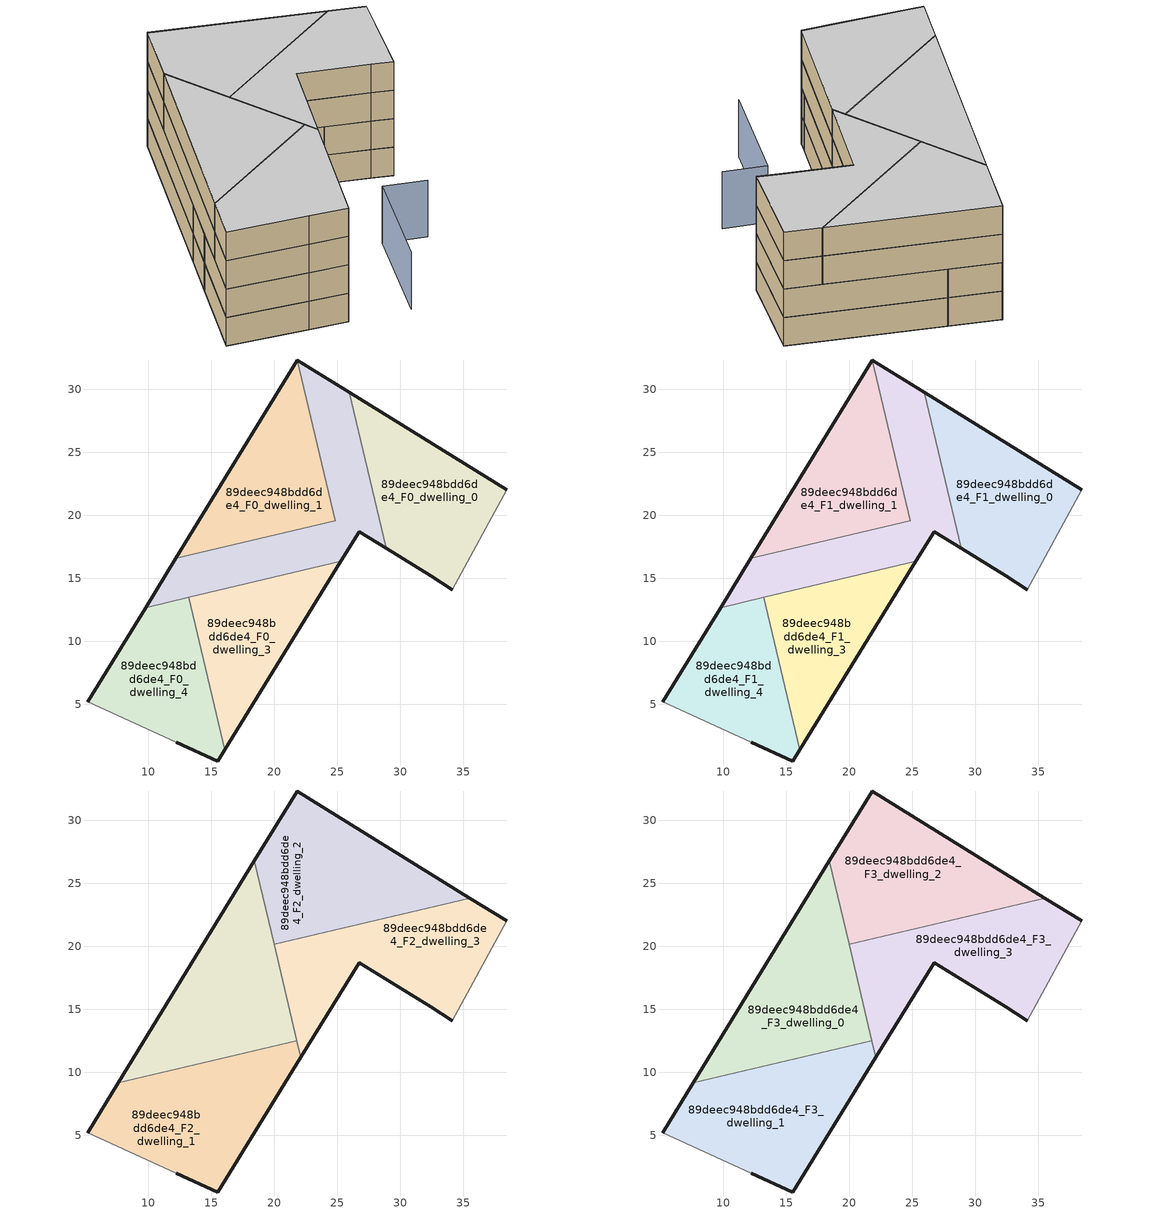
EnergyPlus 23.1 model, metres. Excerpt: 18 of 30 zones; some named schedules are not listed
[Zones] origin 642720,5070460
89deec948bdd6de4_F0_dwelling_0
 floor ground (EU_floor_Construction): 34.12,14.11 38.43,22.01 25.94,29.76 28.87,17.39 32.42,15.21 z0
 wall outside (EU_wall_Construction): 34.12,14.11 32.42,15.21 28.87,17.39 / 25.94,29.76 38.43,22.01 z0:3
 wall adiabatic (EU_wall_Construction): 38.43,22.01 34.12,14.11 z0:3
 wall to 89deec948bdd6de4_F0_dwelling_2 (EU_wall_Construction): 28.87,17.39 25.94,29.76 z0:3
89deec948bdd6de4_F0_dwelling_1
 floor ground (EU_floor_Construction): 24.84,19.58 21.83,32.32 21.82,32.32 12.17,16.58 z0
 wall outside (EU_wall_Construction): 12.17,16.58 21.82,32.32 21.83,32.32 z0:3
 wall to 89deec948bdd6de4_F0_dwelling_2 (EU_wall_Construction): 21.83,32.32 24.84,19.58 12.17,16.58 z0:3
89deec948bdd6de4_F0_dwelling_2
 floor ground (EU_floor_Construction): 28.87,17.39 25.94,29.76 21.83,32.32 24.84,19.58 12.17,16.58 9.78,12.68 25.26,16.34 26.72,18.71 z0
 wall outside (EU_wall_Construction): 21.83,32.32 25.94,29.76 / 28.87,17.39 26.72,18.71 25.26,16.34 / 9.78,12.68 12.17,16.58 z0:3
 wall to 89deec948bdd6de4_F0_dwelling_3 (EU_wall_Construction): 25.26,16.34 13.2,13.49 z0:3
 wall to 89deec948bdd6de4_F0_dwelling_4 (EU_wall_Construction): 13.19,13.49 9.78,12.68 z0:3
89deec948bdd6de4_F0_dwelling_3
 floor ground (EU_floor_Construction): 16.05,1.39 25.26,16.34 13.19,13.49 z0
 wall outside (EU_wall_Construction): 25.26,16.34 16.05,1.39 z0:3
 wall to 89deec948bdd6de4_F0_dwelling_4 (EU_wall_Construction): 16.05,1.39 13.19,13.49 z0:3
89deec948bdd6de4_F0_dwelling_4
 floor ground (EU_floor_Construction): 15.51,0.5 16.05,1.39 13.19,13.49 9.78,12.68 5.2,5.21 12.2,2 z0
 wall outside (EU_wall_Construction): 16.05,1.39 15.51,0.5 12.2,2 / 5.2,5.21 9.78,12.68 z0:3
 wall adiabatic (EU_wall_Construction): 12.2,2 5.2,5.21 z0:3
89deec948bdd6de4_F1_dwelling_0
 floor to 89deec948bdd6de4_F0_dwelling_0 (EU_floor_Construction): 34.12,14.11 38.43,22.01 25.94,29.76 28.87,17.39 32.42,15.21 z3
 wall outside (EU_wall_Construction): 34.12,14.11 32.42,15.21 28.87,17.39 / 25.94,29.76 38.43,22.01 z3:6
 wall adiabatic (EU_wall_Construction): 38.43,22.01 34.12,14.11 z3:6
 wall to 89deec948bdd6de4_F1_dwelling_2 (EU_wall_Construction): 28.87,17.39 25.94,29.76 z3:6
89deec948bdd6de4_F1_dwelling_1
 floor to 89deec948bdd6de4_F0_dwelling_1 (EU_floor_Construction): 24.84,19.58 21.83,32.32 21.82,32.32 12.17,16.58 z3
 wall outside (EU_wall_Construction): 12.17,16.58 21.82,32.32 21.83,32.32 z3:6
 wall to 89deec948bdd6de4_F1_dwelling_2 (EU_wall_Construction): 21.83,32.32 24.84,19.58 12.17,16.58 z3:6
89deec948bdd6de4_F1_dwelling_2
 floor to 89deec948bdd6de4_F0_dwelling_2 (EU_floor_Construction): 28.87,17.39 25.94,29.76 21.83,32.32 24.84,19.58 12.17,16.58 9.78,12.68 25.26,16.34 26.72,18.71 z3
 wall outside (EU_wall_Construction): 21.83,32.32 25.94,29.76 / 28.87,17.39 26.72,18.71 25.26,16.34 / 9.78,12.68 12.17,16.58 z3:6
 wall to 89deec948bdd6de4_F1_dwelling_3 (EU_wall_Construction): 25.26,16.34 13.2,13.49 z3:6
 wall to 89deec948bdd6de4_F1_dwelling_4 (EU_wall_Construction): 13.19,13.49 9.78,12.68 z3:6
89deec948bdd6de4_F1_dwelling_3
 floor to 89deec948bdd6de4_F0_dwelling_3 (EU_floor_Construction): 16.05,1.39 25.26,16.34 13.19,13.49 z3
 wall outside (EU_wall_Construction): 25.26,16.34 16.05,1.39 z3:6
 wall to 89deec948bdd6de4_F1_dwelling_4 (EU_wall_Construction): 16.05,1.39 13.19,13.49 z3:6
89deec948bdd6de4_F1_dwelling_4
 floor to 89deec948bdd6de4_F0_dwelling_4 (EU_floor_Construction): 15.51,0.5 16.05,1.39 13.19,13.49 9.78,12.68 5.2,5.21 12.2,2 z3
 wall outside (EU_wall_Construction): 16.05,1.39 15.51,0.5 12.2,2 / 5.2,5.21 9.78,12.68 z3:6
 wall adiabatic (EU_wall_Construction): 12.2,2 5.2,5.21 z3:6
 ceiling adiabatic (EU_roof_Construction): 13.19,13.49 13.87,10.64 7.63,9.17 9.78,12.68 z6
89deec948bdd6de4_F2_dwelling_0
 floor to 89deec948bdd6de4_F1_dwelling_1 (EU_floor_Construction): 20.37,18.52 18.42,26.78 12.17,16.58 z6
 floor to 89deec948bdd6de4_F1_dwelling_2 (EU_floor_Construction): 21.12,15.36 20.37,18.52 12.17,16.58 9.78,12.68 z6
 floor to 89deec948bdd6de4_F1_dwelling_3 (EU_floor_Construction): 21.79,12.51 21.12,15.36 13.2,13.49 13.87,10.64 z6
 floor adiabatic (EU_floor_Construction): 21.79,12.51 13.87,10.64 13.2,13.49 21.12,15.36 9.78,12.68 12.17,16.58 7.62,9.17 z6
 wall outside (EU_wall_Construction): 7.62,9.17 18.42,26.78 z6:9
 wall to 89deec948bdd6de4_F2_dwelling_3 (EU_wall_Construction): 19.98,20.16 21.79,12.51 z6:9
 wall to 89deec948bdd6de4_F2_dwelling_1 (EU_wall_Construction): 21.79,12.51 7.62,9.17 z6:9
 wall to 89deec948bdd6de4_F2_dwelling_2 (EU_wall_Construction): 18.42,26.78 19.98,20.16 z6:9
89deec948bdd6de4_F2_dwelling_1
 floor to 89deec948bdd6de4_F1_dwelling_4 (EU_floor_Construction): 15.51,0.5 16.05,1.39 13.87,10.64 7.63,9.17 5.2,5.21 12.2,2 z6
 floor to 89deec948bdd6de4_F1_dwelling_3 (EU_floor_Construction): 16.05,1.39 22.1,11.21 21.79,12.51 13.87,10.64 z6
 wall outside (EU_wall_Construction): 22.1,11.21 15.51,0.5 12.2,2 / 5.2,5.21 7.62,9.17 z6:9
 wall adiabatic (EU_wall_Construction): 12.2,2 5.2,5.21 z6:9
 wall to 89deec948bdd6de4_F2_dwelling_3 (EU_wall_Construction): 21.79,12.51 22.1,11.21 z6:9
89deec948bdd6de4_F2_dwelling_2
 floor to 89deec948bdd6de4_F1_dwelling_2 (EU_floor_Construction): 27.78,22 25.94,29.76 21.83,32.32 24.45,21.21 z6
 floor to 89deec948bdd6de4_F1_dwelling_0 (EU_floor_Construction): 35.51,23.83 25.94,29.76 27.78,22 z6
 floor to 89deec948bdd6de4_F1_dwelling_1 (EU_floor_Construction): 24.45,21.21 21.83,32.32 21.82,32.32 18.42,26.78 19.98,20.16 z6
 wall outside (EU_wall_Construction): 18.42,26.78 21.82,32.32 35.51,23.83 z6:9
 wall to 89deec948bdd6de4_F2_dwelling_3 (EU_wall_Construction): 35.51,23.83 19.98,20.16 z6:9
89deec948bdd6de4_F2_dwelling_3
 floor to 89deec948bdd6de4_F1_dwelling_0 (EU_floor_Construction): 34.12,14.11 38.43,22.01 35.51,23.83 27.78,22 28.87,17.39 32.42,15.21 z6
 floor to 89deec948bdd6de4_F1_dwelling_2 (EU_floor_Construction): 28.87,17.39 27.78,22 24.45,21.21 24.84,19.58 20.37,18.52 21.12,15.36 25.26,16.34 26.72,18.71 z6
 floor to 89deec948bdd6de4_F1_dwelling_3 (EU_floor_Construction): 22.1,11.21 25.26,16.34 21.12,15.36 z6
 floor to 89deec948bdd6de4_F1_dwelling_1 (EU_floor_Construction): 24.84,19.58 24.45,21.21 19.98,20.16 20.37,18.52 z6
 wall outside (EU_wall_Construction): 35.51,23.83 38.43,22.01 / 34.12,14.11 32.42,15.21 26.72,18.71 22.1,11.21 z6:9
 wall adiabatic (EU_wall_Construction): 38.43,22.01 34.12,14.11 z6:9
89deec948bdd6de4_F3_dwelling_0
 floor to 89deec948bdd6de4_F2_dwelling_0 (EU_floor_Construction): 21.79,12.51 18.42,26.78 7.62,9.17 z9
 wall outside (EU_wall_Construction): 7.62,9.17 18.42,26.78 z9:12
 wall to 89deec948bdd6de4_F3_dwelling_3 (EU_wall_Construction): 19.98,20.16 21.79,12.51 z9:12
 wall to 89deec948bdd6de4_F3_dwelling_1 (EU_wall_Construction): 21.79,12.51 7.62,9.17 z9:12
 wall to 89deec948bdd6de4_F3_dwelling_2 (EU_wall_Construction): 18.42,26.78 19.98,20.16 z9:12
 ceiling to 89deec948bdd6de4_F4_dwelling_0 (EU_floor_Construction): 18.42,26.78 21.79,12.51 7.62,9.17 z12
89deec948bdd6de4_F3_dwelling_1
 floor to 89deec948bdd6de4_F2_dwelling_1 (EU_floor_Construction): 15.51,0.5 22.1,11.21 21.79,12.51 7.62,9.17 5.2,5.21 12.2,2 z9
 wall outside (EU_wall_Construction): 22.1,11.21 15.51,0.5 12.2,2 / 5.2,5.21 7.62,9.17 z9:12
 wall adiabatic (EU_wall_Construction): 12.2,2 5.2,5.21 z9:12
 wall to 89deec948bdd6de4_F3_dwelling_3 (EU_wall_Construction): 21.79,12.51 22.1,11.21 z9:12
 ceiling to 89deec948bdd6de4_F4_dwelling_1 (EU_floor_Construction): 21.79,12.51 22.1,11.21 15.51,0.5 12.2,2 5.2,5.21 7.62,9.17 z12
89deec948bdd6de4_F3_dwelling_2
 floor to 89deec948bdd6de4_F2_dwelling_2 (EU_floor_Construction): 35.51,23.83 21.82,32.32 18.42,26.78 19.98,20.16 z9
 wall outside (EU_wall_Construction): 18.42,26.78 21.82,32.32 35.51,23.83 z9:12
 wall to 89deec948bdd6de4_F3_dwelling_3 (EU_wall_Construction): 35.51,23.83 19.98,20.16 z9:12
 ceiling to 89deec948bdd6de4_F4_dwelling_2 (EU_floor_Construction): 35.51,23.83 19.98,20.16 18.42,26.78 21.82,32.32 z12
89deec948bdd6de4_F3_dwelling_3
 floor to 89deec948bdd6de4_F2_dwelling_3 (EU_floor_Construction): 34.12,14.11 38.43,22.01 35.51,23.83 19.98,20.16 22.1,11.21 26.72,18.71 32.42,15.21 z9
 wall outside (EU_wall_Construction): 35.51,23.83 38.43,22.01 / 34.12,14.11 32.42,15.21 26.72,18.71 22.1,11.21 z9:12
 wall adiabatic (EU_wall_Construction): 38.43,22.01 34.12,14.11 z9:12
 ceiling to 89deec948bdd6de4_F4_dwelling_3 (EU_floor_Construction): 38.43,22.01 34.12,14.11 32.42,15.21 26.72,18.71 22.1,11.21 19.98,20.16 35.51,23.83 z12
shading: 20.81,-1.9 26.11,7.22 / 26.11,7.22 29.61,5.19 z0:6
[Building]
EU S2 Campaign: North Axis=0; Terrain=City; Solar Distribution=FullExterior
[Site:Location]
Lyon-Bron: Latitude=45.75; Longitude=5; Time Zone=1; Elevation=198
[SizingPeriod:WeatherFileDays]
AnnualSizingPeriod: Begin Month=1; Begin Day of Month=1; End Month=12; End Day of Month=31; Day of Week for Start Day=Monday; Use Weather File Daylight Saving Period=No; Use Weather File Rain and Snow Indicators=No
[MATERIAL]
EU_InternalMass_Material: Roughness=MediumRough; Thickness=0.1; Conductivity=1; Density=1800; Specific Heat=900; Thermal Absorptance=0.9; Solar Absorptance=0.7; Visible Absorptance=0.7
[MATERIAL:NOMASS] Roughness=MediumRough; Thermal Absorptance=0.9; Solar Absorptance=0.7; Visible Absorptance=0.7
Name | Thermal Resistance
EU_wall_NoMass | 0.370959
EU_roof_NoMass | 0.369943
EU_floor_NoMass | 0.443696
[CONSTRUCTION]
EU_wall_Construction: EU_wall_NoMass
EU_roof_Construction: EU_roof_NoMass
EU_floor_Construction: EU_floor_NoMass
EU_InternalMass_Construction: EU_InternalMass_Material
[ZONE] Type=1; Multiplier=1; Ceiling Height=autocalculate; Floor Area=autocalculate; Part of Total Floor Area=Yes
Name | Volume
89deec948bdd6de4_F0_dwelling_0; 89deec948bdd6de4_F1_dwelling_0 | 280.869
89deec948bdd6de4_F2_dwelling_0; 89deec948bdd6de4_F3_dwelling_0 | 319.95
89deec948bdd6de4_F0_dwelling_1; 89deec948bdd6de4_F1_dwelling_1 | 255.969
89deec948bdd6de4_F2_dwelling_1; 89deec948bdd6de4_F3_dwelling_1 | 319.953
89deec948bdd6de4_F0_dwelling_2; 89deec948bdd6de4_F1_dwelling_2 | 280.85
89deec948bdd6de4_F2_dwelling_2; 89deec948bdd6de4_F3_dwelling_2 | 319.928
89deec948bdd6de4_F0_dwelling_3; 89deec948bdd6de4_F1_dwelling_3 | 231.016
89deec948bdd6de4_F2_dwelling_3; 89deec948bdd6de4_F3_dwelling_3 | 319.919
89deec948bdd6de4_F0_dwelling_4; 89deec948bdd6de4_F1_dwelling_4 | 231.022
[INTERNALMASS] Construction=EU_InternalMass_Construction
Name | Zone or ZoneList | Surface Area
89deec948bdd6de4_F0_dwelling_0_EU_InternalMass | 89deec948bdd6de4_F0_dwelling_0 | 93.6249
89deec948bdd6de4_F0_dwelling_1_EU_InternalMass | 89deec948bdd6de4_F0_dwelling_1 | 85.3244
89deec948bdd6de4_F0_dwelling_2_EU_InternalMass | 89deec948bdd6de4_F0_dwelling_2 | 93.6168
89deec948bdd6de4_F0_dwelling_3_EU_InternalMass | 89deec948bdd6de4_F0_dwelling_3 | 77.0091
89deec948bdd6de4_F0_dwelling_4_EU_InternalMass | 89deec948bdd6de4_F0_dwelling_4 | 77.0081
89deec948bdd6de4_F1_dwelling_0_EU_InternalMass | 89deec948bdd6de4_F1_dwelling_0 | 93.6249
89deec948bdd6de4_F1_dwelling_1_EU_InternalMass | 89deec948bdd6de4_F1_dwelling_1 | 85.3244
89deec948bdd6de4_F1_dwelling_2_EU_InternalMass | 89deec948bdd6de4_F1_dwelling_2 | 93.6168
89deec948bdd6de4_F1_dwelling_3_EU_InternalMass | 89deec948bdd6de4_F1_dwelling_3 | 77.0091
89deec948bdd6de4_F1_dwelling_4_EU_InternalMass | 89deec948bdd6de4_F1_dwelling_4 | 77.0081
89deec948bdd6de4_F2_dwelling_0_EU_InternalMass | 89deec948bdd6de4_F2_dwelling_0 | 106.65
89deec948bdd6de4_F2_dwelling_1_EU_InternalMass | 89deec948bdd6de4_F2_dwelling_1 | 106.651
89deec948bdd6de4_F2_dwelling_2_EU_InternalMass | 89deec948bdd6de4_F2_dwelling_2 | 106.643
89deec948bdd6de4_F2_dwelling_3_EU_InternalMass | 89deec948bdd6de4_F2_dwelling_3 | 106.64
89deec948bdd6de4_F3_dwelling_0_EU_InternalMass | 89deec948bdd6de4_F3_dwelling_0 | 106.65
89deec948bdd6de4_F3_dwelling_1_EU_InternalMass | 89deec948bdd6de4_F3_dwelling_1 | 106.651
89deec948bdd6de4_F3_dwelling_2_EU_InternalMass | 89deec948bdd6de4_F3_dwelling_2 | 106.643
89deec948bdd6de4_F3_dwelling_3_EU_InternalMass | 89deec948bdd6de4_F3_dwelling_3 | 106.64
[OTHEREQUIPMENT] Fuel Type=Electricity; Design Level Calculation Method=Watts/Area; Power per Zone Floor Area=1; Fraction Latent=0; Fraction Radiant=0; Fraction Lost=0; Carbon Dioxide Generation Rate=0; EndUse Subcategory=EU_Step8_InternalGains
Name | Zone or ZoneList or Space or SpaceList | Schedule
EU_Step8_InternalGain_89deec948bdd6de4_F0_dwelling_0_f000 | 89deec948bdd6de4_F0_dwelling_0 | EU_Step8_GainSchedule_89deec948bdd6de4_F0_dwelling_0_f000
EU_Step8_InternalGain_89deec948bdd6de4_F0_dwelling_1_f000 | 89deec948bdd6de4_F0_dwelling_1 | EU_Step8_GainSchedule_89deec948bdd6de4_F0_dwelling_1_f000
EU_Step8_InternalGain_89deec948bdd6de4_F0_dwelling_2_f000 | 89deec948bdd6de4_F0_dwelling_2 | EU_Step8_GainSchedule_89deec948bdd6de4_F0_dwelling_2_f000
EU_Step8_InternalGain_89deec948bdd6de4_F0_dwelling_3_f000 | 89deec948bdd6de4_F0_dwelling_3 | EU_Step8_GainSchedule_89deec948bdd6de4_F0_dwelling_3_f000
EU_Step8_InternalGain_89deec948bdd6de4_F0_dwelling_4_f000 | 89deec948bdd6de4_F0_dwelling_4 | EU_Step8_GainSchedule_89deec948bdd6de4_F0_dwelling_4_f000
EU_Step8_InternalGain_89deec948bdd6de4_F1_dwelling_0_f000 | 89deec948bdd6de4_F1_dwelling_0 | EU_Step8_GainSchedule_89deec948bdd6de4_F1_dwelling_0_f000
EU_Step8_InternalGain_89deec948bdd6de4_F1_dwelling_1_f000 | 89deec948bdd6de4_F1_dwelling_1 | EU_Step8_GainSchedule_89deec948bdd6de4_F1_dwelling_1_f000
EU_Step8_InternalGain_89deec948bdd6de4_F1_dwelling_2_f000 | 89deec948bdd6de4_F1_dwelling_2 | EU_Step8_GainSchedule_89deec948bdd6de4_F1_dwelling_2_f000
EU_Step8_InternalGain_89deec948bdd6de4_F1_dwelling_3_f000 | 89deec948bdd6de4_F1_dwelling_3 | EU_Step8_GainSchedule_89deec948bdd6de4_F1_dwelling_3_f000
EU_Step8_InternalGain_89deec948bdd6de4_F1_dwelling_4_f000 | 89deec948bdd6de4_F1_dwelling_4 | EU_Step8_GainSchedule_89deec948bdd6de4_F1_dwelling_4_f000
EU_Step8_InternalGain_89deec948bdd6de4_F2_dwelling_0_f000 | 89deec948bdd6de4_F2_dwelling_0 | EU_Step8_GainSchedule_89deec948bdd6de4_F2_dwelling_0_f000
EU_Step8_InternalGain_89deec948bdd6de4_F2_dwelling_1_f000 | 89deec948bdd6de4_F2_dwelling_1 | EU_Step8_GainSchedule_89deec948bdd6de4_F2_dwelling_1_f000
EU_Step8_InternalGain_89deec948bdd6de4_F2_dwelling_2_f000 | 89deec948bdd6de4_F2_dwelling_2 | EU_Step8_GainSchedule_89deec948bdd6de4_F2_dwelling_2_f000
EU_Step8_InternalGain_89deec948bdd6de4_F2_dwelling_3_f000 | 89deec948bdd6de4_F2_dwelling_3 | EU_Step8_GainSchedule_89deec948bdd6de4_F2_dwelling_3_f000
EU_Step8_InternalGain_89deec948bdd6de4_F3_dwelling_0_f000 | 89deec948bdd6de4_F3_dwelling_0 | EU_Step8_GainSchedule_89deec948bdd6de4_F3_dwelling_0_f000
EU_Step8_InternalGain_89deec948bdd6de4_F3_dwelling_1_f000 | 89deec948bdd6de4_F3_dwelling_1 | EU_Step8_GainSchedule_89deec948bdd6de4_F3_dwelling_1_f000
EU_Step8_InternalGain_89deec948bdd6de4_F3_dwelling_2_f000 | 89deec948bdd6de4_F3_dwelling_2 | EU_Step8_GainSchedule_89deec948bdd6de4_F3_dwelling_2_f000
EU_Step8_InternalGain_89deec948bdd6de4_F3_dwelling_3_f000 | 89deec948bdd6de4_F3_dwelling_3 | EU_Step8_GainSchedule_89deec948bdd6de4_F3_dwelling_3_f000
[ZONEVENTILATION:DESIGNFLOWRATE] Schedule=EU_AlwaysOn; Design Flow Rate Calculation Method=AirChanges/Hour; Air Changes per Hour=0.44192; Ventilation Type=Natural; Fan Pressure Rise=0; Fan Total Efficiency=1; Constant Term Coefficient=1; Temperature Term Coefficient=0; Velocity Term Coefficient=0; Velocity Squared Term Coefficient=0; Minimum Indoor Temperature=-100; Maximum Indoor Temperature=100; Delta Temperature=-100; Minimum Outdoor Temperature=-100; Maximum Outdoor Temperature=100; Maximum Wind Speed=40
Name | Zone or ZoneList or Space or SpaceList
EU_ConstantAir_89deec948bdd6de4_F0_dwelling_0 | 89deec948bdd6de4_F0_dwelling_0
EU_ConstantAir_89deec948bdd6de4_F0_dwelling_1 | 89deec948bdd6de4_F0_dwelling_1
EU_ConstantAir_89deec948bdd6de4_F0_dwelling_2 | 89deec948bdd6de4_F0_dwelling_2
EU_ConstantAir_89deec948bdd6de4_F0_dwelling_3 | 89deec948bdd6de4_F0_dwelling_3
EU_ConstantAir_89deec948bdd6de4_F0_dwelling_4 | 89deec948bdd6de4_F0_dwelling_4
EU_ConstantAir_89deec948bdd6de4_F1_dwelling_0 | 89deec948bdd6de4_F1_dwelling_0
EU_ConstantAir_89deec948bdd6de4_F1_dwelling_1 | 89deec948bdd6de4_F1_dwelling_1
EU_ConstantAir_89deec948bdd6de4_F1_dwelling_2 | 89deec948bdd6de4_F1_dwelling_2
EU_ConstantAir_89deec948bdd6de4_F1_dwelling_3 | 89deec948bdd6de4_F1_dwelling_3
EU_ConstantAir_89deec948bdd6de4_F1_dwelling_4 | 89deec948bdd6de4_F1_dwelling_4
EU_ConstantAir_89deec948bdd6de4_F2_dwelling_0 | 89deec948bdd6de4_F2_dwelling_0
EU_ConstantAir_89deec948bdd6de4_F2_dwelling_1 | 89deec948bdd6de4_F2_dwelling_1
EU_ConstantAir_89deec948bdd6de4_F2_dwelling_2 | 89deec948bdd6de4_F2_dwelling_2
EU_ConstantAir_89deec948bdd6de4_F2_dwelling_3 | 89deec948bdd6de4_F2_dwelling_3
EU_ConstantAir_89deec948bdd6de4_F3_dwelling_0 | 89deec948bdd6de4_F3_dwelling_0
EU_ConstantAir_89deec948bdd6de4_F3_dwelling_1 | 89deec948bdd6de4_F3_dwelling_1
EU_ConstantAir_89deec948bdd6de4_F3_dwelling_2 | 89deec948bdd6de4_F3_dwelling_2
EU_ConstantAir_89deec948bdd6de4_F3_dwelling_3 | 89deec948bdd6de4_F3_dwelling_3
[HVACTEMPLATE:THERMOSTAT] Constant Heating Setpoint=20; Constant Cooling Setpoint=50
EU_HeatOnly_89deec948bdd6de4_F0_dwelling_0; EU_HeatOnly_89deec948bdd6de4_F0_dwelling_1; EU_HeatOnly_89deec948bdd6de4_F0_dwelling_2; EU_HeatOnly_89deec948bdd6de4_F0_dwelling_3; EU_HeatOnly_89deec948bdd6de4_F0_dwelling_4; EU_HeatOnly_89deec948bdd6de4_F1_dwelling_0; EU_HeatOnly_89deec948bdd6de4_F1_dwelling_1; EU_HeatOnly_89deec948bdd6de4_F1_dwelling_2; EU_HeatOnly_89deec948bdd6de4_F1_dwelling_3; EU_HeatOnly_89deec948bdd6de4_F1_dwelling_4; EU_HeatOnly_89deec948bdd6de4_F2_dwelling_0; EU_HeatOnly_89deec948bdd6de4_F2_dwelling_1; EU_HeatOnly_89deec948bdd6de4_F2_dwelling_2; EU_HeatOnly_89deec948bdd6de4_F2_dwelling_3; EU_HeatOnly_89deec948bdd6de4_F3_dwelling_0; EU_HeatOnly_89deec948bdd6de4_F3_dwelling_1; EU_HeatOnly_89deec948bdd6de4_F3_dwelling_2; EU_HeatOnly_89deec948bdd6de4_F3_dwelling_3; EU_HeatOnly_89deec948bdd6de4_F4_dwelling_0; EU_HeatOnly_89deec948bdd6de4_F4_dwelling_1; EU_HeatOnly_89deec948bdd6de4_F4_dwelling_2; EU_HeatOnly_89deec948bdd6de4_F4_dwelling_3; EU_HeatOnly_89deec948bdd6de4_F5_dwelling_0; EU_HeatOnly_89deec948bdd6de4_F5_dwelling_1
